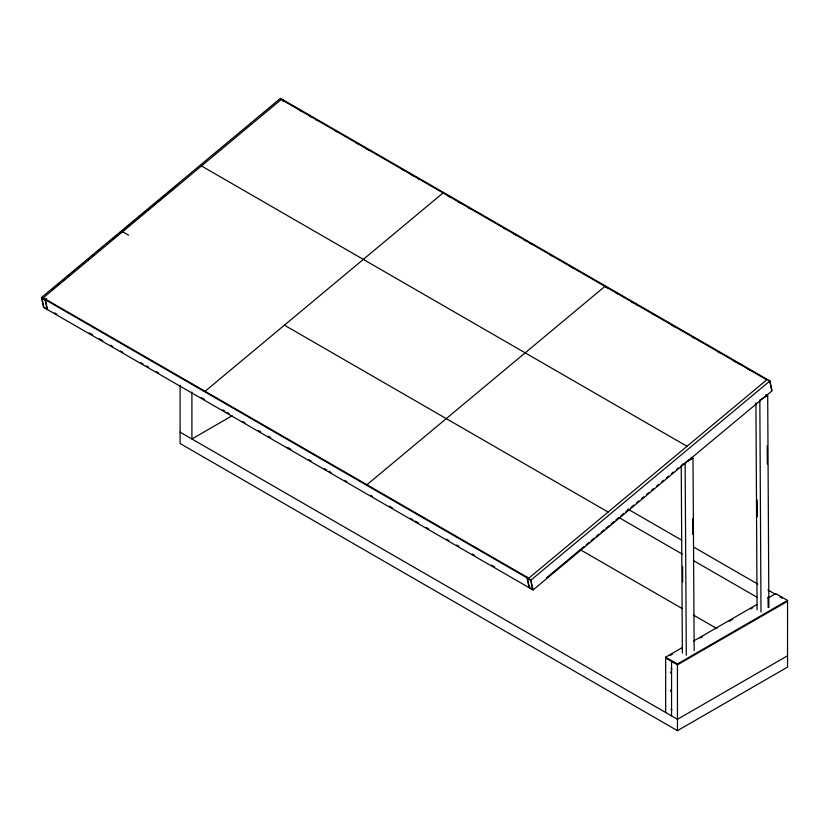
<?xml version="1.0" encoding="UTF-8"?>
<svg xmlns="http://www.w3.org/2000/svg" width="829" height="829" viewBox="0 0 829 829"><rect width="100%" height="100%" fill="white"/><g stroke="black" fill="none" stroke-linecap="round" stroke-linejoin="round"><path stroke-width="1.24" d="M41.45 297.507L280.461 98.34L769.944 380.936L772.079 390.791L533.068 589.968L43.574 307.362L41.45 297.507L530.933 580.113L533.068 589.968M52.807 289L54.787 287.352M57.771 284.875L59.75 283.217M62.724 280.741L64.703 279.083M67.688 276.606L69.667 274.948M72.641 272.472L74.631 270.824M77.605 268.337L79.584 266.689M82.558 264.213L84.548 262.555M87.522 260.078L89.501 258.42M92.475 255.943L94.465 254.296M97.439 251.809L99.418 250.161M102.392 247.684L104.381 246.026M107.355 243.55L110.33 241.073M112.309 239.415L115.283 236.939M117.272 235.281L120.246 232.804M122.226 231.146L125.21 228.669M127.189 227.022L130.163 224.535M132.143 222.887L135.127 220.41M137.106 218.752L140.08 216.276M142.06 214.618L145.044 212.141M147.023 210.493L149.997 208.006M151.987 206.359L154.961 203.882M156.94 202.224L159.914 199.748M161.904 198.09L175.779 186.525M45.377 299.777L46.662 298.72M283.114 101.666L284.388 100.61M205.095 391.278L443.059 192.939M366.946 484.727L604.911 286.388M530.933 580.113L769.944 380.936M546.498 577.813L584.186 546.404M586.165 544.757L589.15 542.28M591.129 540.622L594.103 538.145M596.092 536.487L599.066 534.011M601.046 532.363L604.02 529.876M606.009 528.228L608.983 525.752M610.963 524.094L613.937 521.617M615.926 519.959L618.9 517.483M620.88 515.825L623.854 513.348M625.843 511.7L628.817 509.213M630.796 507.566L633.77 505.089M636.745 502.602L638.734 500.954M641.708 498.478L643.687 496.82M646.672 494.343L648.651 492.685M651.625 490.208L653.604 488.561M656.589 486.074L658.568 484.426M661.542 481.95L663.532 480.292M666.506 477.815L668.485 476.157M671.459 473.68L673.449 472.022M676.423 469.546L678.402 467.898M681.376 465.411L683.365 463.763M687.51 460.883L692.267 458.105L691.199 457.484M691.697 457.339L693.003 458.095L685.137 462.706L686.298 655.221M765.374 396.345L766.96 395.423L765.892 394.801M766.379 394.666L767.695 395.423L759.83 400.013L761.001 612.092M232.11 415.764L191.903 438.987L191.903 392.107M665.656 712.505L665.656 657.179L682.34 647.542M693.469 641.118L756.856 604.517M767.986 598.103L775.768 593.605L787.55 600.403L787.54 667.107L677.459 730.66L180.1 443.525L180.1 385.298M670.133 655.449L672.36 654.154M700.287 638.04L702.515 636.745M729.323 621.273L732.681 619.336M750.546 609.014L752.784 607.73M665.656 657.179L677.438 663.977L787.55 600.403M787.55 601.263L677.438 664.827L665.656 658.029M670.506 671.946L670.506 672.93M670.506 690.111L670.506 691.096M787.54 655.76L677.459 719.313L180.1 432.168M671.915 668.993L671.055 668.506M671.915 709.852L671.055 709.365M281.974 99.532L284.109 100.765M766.462 379.247L767.53 379.869M768.597 380.48L769.654 381.091L770.317 384.128M299.797 110.33L302.036 111.625M309.87 116.143L312.118 117.438M315.476 119.376L317.714 120.671M335.631 131.023L337.88 132.319M355.796 142.661L359.154 144.598M365.879 148.484L369.237 150.422M401.723 169.178L403.961 170.463M411.795 174.992L414.034 176.287M417.401 178.225L419.64 179.52M447.639 195.685L449.878 196.981M457.722 201.509L461.079 203.447M467.805 207.323L471.162 209.271M503.638 228.016L505.887 229.312M513.721 233.84L515.959 235.135M523.804 239.664L526.042 240.949M529.399 242.897L531.648 244.182M549.565 254.534L551.803 255.829M569.73 266.171L573.088 268.109M605.564 286.865L607.812 288.16M615.646 292.689L617.885 293.974M631.325 301.735L633.574 303.031M635.812 304.326L638.05 305.621M651.49 313.383L653.729 314.668M671.656 325.02L675.013 326.958M691.811 336.657L694.049 337.952M717.572 351.527L719.81 352.822M733.25 360.584L735.499 361.879M737.737 363.175L739.976 364.459M747.82 368.988L750.058 370.283M201.468 165.955L687.023 446.292M627.905 509.12L681.666 540.156M693.987 547.264L757.83 584.124M767.903 589.947L775.747 594.466M780.027 596.942L782.193 598.165M619.47 517.866L682.194 554.073M693.386 560.539L757.229 597.398M122.568 231.726L128.609 235.208M284.42 325.165L608.113 512.053M580.269 549.71L682.194 608.559M693.386 615.025L716.909 628.6M45.098 299.943L41.896 298.098L43.864 307.207L47.056 309.051L44.839 298.751M54.507 312.844L56.745 314.139M89.231 332.895L92.589 334.833M99.314 338.709L102.672 340.646M110.516 345.175L112.754 346.47M120.588 350.999L122.837 352.294M140.754 362.636L142.992 363.931M146.35 365.869L148.598 367.164M156.432 371.693L158.671 372.988M201.24 397.557L204.597 399.495M222.514 409.847L224.763 411.132M227.001 412.427L229.239 413.723M242.679 421.484L244.918 422.78M258.358 430.541L260.596 431.826M268.441 436.355L270.679 437.65M287.476 447.349L290.844 449.287M308.761 459.639L310.999 460.924M324.44 468.686L326.678 469.981M328.926 471.276L331.165 472.571M344.605 480.333L346.843 481.618M370.366 495.203L372.604 496.498M389.402 506.198L392.77 508.136M410.687 518.477L412.925 519.773M415.163 521.068L418.531 523.006M426.365 527.534L428.603 528.829M446.53 539.171L448.769 540.467M456.613 544.995L458.851 546.29M472.292 554.052L474.53 555.337M491.328 565.036L494.695 566.984M770.535 385.143L771.623 390.21M526.829 577.036L529.13 587.699M45.201 298.968L47.512 309.631M767.695 395.423L768.866 607.491M767.239 445.857L767.333 463.96M768.068 597.149L768.131 607.491M757.198 499.897L757.291 516.716M755.934 402.915L757.074 609.823M693.003 458.095L694.163 650.62M692.629 518.83L692.723 534.332M682.588 566.383L682.681 581.885M681.241 465.597L682.371 652.951M677.438 663.977L677.459 730.66M671.552 661.428L671.552 715.904M281.207 99.501L43.243 297.829L528.798 578.165L766.763 379.827L281.207 99.501M530.653 580.269L527.451 578.424L529.42 587.543L532.612 589.388L530.653 580.269"/></g></svg>
